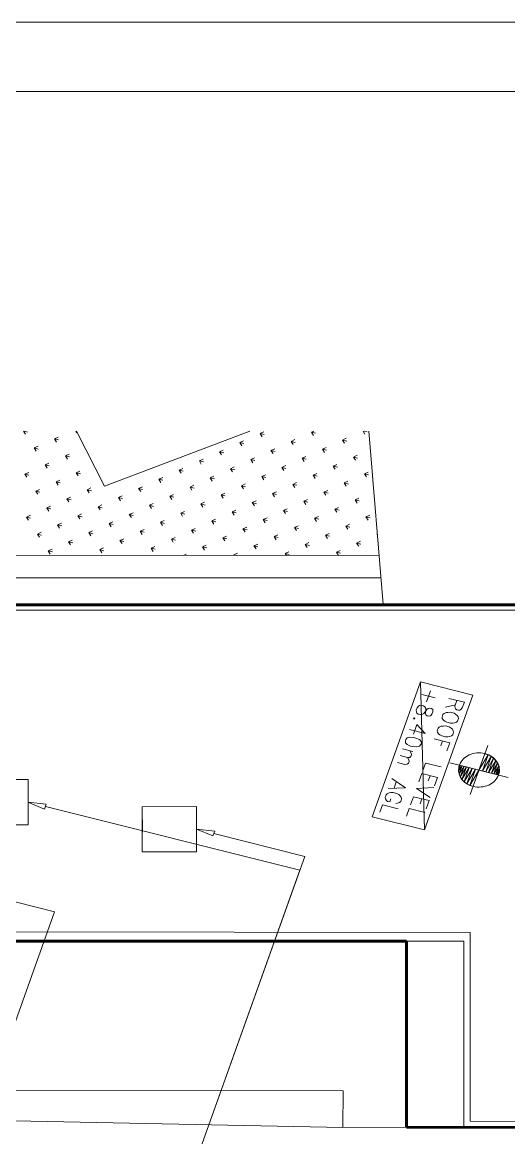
# Paper-space layout '01 Roof Support Layout' of a CAD drawing. Header units: millimetres. Extents: x 5 to 415, y 5 to 287.
# Drawn here: x 159.1 to 238.3, y 105.6 to 287.5 of the extents above; entities that cross this region are included whole.
import ezdxf

# ---------------------------------------------------------------- set-up
doc = ezdxf.new("R2010")
doc.units = ezdxf.units.MM
doc.layers.add('GA_BACKGROUND', color=253, linetype='Continuous')
doc.layers.add('SHEET_GEOMETRY', color=7, linetype='Continuous')

# ---------------------------------------------------------------- blocks, each defined once
blk = doc.blocks.new('SHEET_01_ROOF')
at = {"layer": 'GA_BACKGROUND', "lineweight": 0}
for p, q in [((159.24, 220.78), (159.56, 220.3)), ((159.36, 220.78), (159.91, 220.64)), ((167.77, 220.78), (167.95, 220.51)), ((172.43, 211.8), (167.88, 220.78)), ((172.43, 211.8), (196.13, 220.78)), ((197.8, 220.4), (198.42, 220.68)), ((197.8, 220.4), (198.49, 220.23)), ((197.8, 220.4), (198.13, 219.88)), ((206.19, 220.62), (206.55, 220.78)), ((206.19, 220.62), (206.85, 220.45)), ((206.19, 220.62), (206.52, 220.1)), ((214.59, 220.78), (214.88, 220.32)), ((214.79, 220.78), (215.24, 220.67)), ((215.54, 220.78), (217.86, 192.54)), ((161, 218.05), (161.62, 218.33)), ((164.31, 219.54), (164.93, 219.82)), ((164.31, 219.54), (164.96, 219.38)), ((164.31, 219.54), (164.64, 219.02)), ((194.5, 218.93), (195.11, 219.19)), ((194.5, 218.93), (195.19, 218.76)), ((194.5, 218.93), (194.84, 218.41)), ((202.88, 219.12), (203.5, 219.41)), ((202.88, 219.12), (203.54, 218.96)), ((202.88, 219.12), (203.22, 218.6)), ((211.24, 219.35), (211.86, 219.63)), ((211.24, 219.35), (211.93, 219.18)), ((211.24, 219.35), (211.58, 218.83)), ((161, 218.05), (161.66, 217.88)), ((161, 218.05), (161.34, 217.53)), ((166.09, 216.77), (166.71, 217.05)), ((166.09, 216.77), (166.75, 216.61)), ((166.09, 216.77), (166.42, 216.25)), ((191.2, 217.44), (191.82, 217.72)), ((191.2, 217.44), (191.89, 217.27)), ((191.2, 217.44), (191.53, 216.92)), ((199.59, 217.66), (200.2, 217.91)), ((199.59, 217.66), (200.28, 217.48)), ((199.59, 217.66), (199.92, 217.14)), ((204.67, 216.38), (205.29, 216.64)), ((207.97, 217.85), (208.59, 218.13)), ((207.97, 217.85), (208.63, 217.68)), ((207.97, 217.85), (208.3, 217.33)), ((213.02, 216.58), (213.65, 216.86)), ((213.02, 216.58), (213.71, 216.41)), ((213.02, 216.58), (213.36, 216.06)), ((162.78, 215.28), (163.41, 215.56)), ((162.78, 215.28), (163.44, 215.12)), ((162.78, 215.28), (163.12, 214.76)), ((184.62, 214.45), (185.24, 214.73)), ((187.92, 215.94), (188.52, 216.23)), ((187.92, 215.94), (188.58, 215.78)), ((187.92, 215.94), (188.23, 215.43)), ((192.98, 214.67), (193.6, 214.95)), ((192.98, 214.67), (193.67, 214.5)), ((192.98, 214.67), (193.31, 214.15)), ((196.28, 216.16), (196.91, 216.45)), ((196.28, 216.16), (196.97, 215.99)), ((196.28, 216.16), (196.62, 215.64)), ((201.37, 214.89), (201.99, 215.17)), ((201.37, 214.89), (202.03, 214.72)), ((201.37, 214.89), (201.7, 214.37)), ((204.67, 216.38), (205.33, 216.22)), ((204.67, 216.38), (205.01, 215.86)), ((209.73, 215.11), (210.34, 215.37)), ((209.73, 215.11), (210.42, 214.94)), ((209.73, 215.11), (210.06, 214.59)), ((159.48, 213.79), (160.1, 214.07)), ((159.48, 213.79), (160.14, 213.62)), ((159.48, 213.79), (159.81, 213.27)), ((167.84, 214.01), (168.46, 214.29)), ((167.84, 214.01), (168.53, 213.84)), ((167.84, 214.01), (168.17, 213.49)), ((181.31, 212.96), (181.94, 213.24)), ((181.31, 212.96), (181.97, 212.79)), ((181.31, 212.96), (181.65, 212.43)), ((184.62, 214.45), (185.28, 214.28)), ((184.62, 214.45), (184.95, 213.93)), ((189.68, 213.18), (190.3, 213.46)), ((189.68, 213.18), (190.36, 213.01)), ((189.68, 213.18), (190.01, 212.66)), ((198.07, 213.4), (198.69, 213.68)), ((198.07, 213.4), (198.75, 213.22)), ((198.07, 213.4), (198.4, 212.88)), ((206.46, 213.61), (207.08, 213.9)), ((206.46, 213.61), (207.11, 213.45)), ((206.46, 213.61), (206.79, 213.09)), ((214.82, 213.84), (215.43, 214.09)), ((214.82, 213.84), (215.5, 213.67)), ((214.82, 213.84), (215.15, 213.32)), ((161.26, 211.02), (161.88, 211.3)), ((161.26, 211.02), (161.92, 210.86)), ((161.26, 211.02), (161.6, 210.53)), ((164.56, 212.51), (165.19, 212.79)), ((164.56, 212.51), (165.22, 212.35)), ((164.56, 212.51), (164.9, 211.99)), ((169.62, 211.25), (170.24, 211.53)), ((169.62, 211.25), (170.31, 211.07)), ((169.62, 211.25), (169.96, 210.72)), ((178.01, 211.46), (178.63, 211.74)), ((178.01, 211.46), (178.67, 211.3)), ((178.01, 211.46), (178.35, 210.94)), ((186.4, 211.68), (186.99, 211.97)), ((186.4, 211.68), (187.06, 211.52)), ((186.4, 211.68), (186.71, 211.17)), ((194.76, 211.9), (195.38, 212.19)), ((194.76, 211.9), (195.45, 211.73)), ((194.76, 211.9), (195.1, 211.38)), ((203.15, 212.12), (203.77, 212.4)), ((203.15, 212.12), (203.81, 211.96)), ((203.15, 212.12), (203.49, 211.6)), ((208.21, 210.85), (208.83, 211.14)), ((211.51, 212.35), (212.13, 212.63)), ((211.51, 212.35), (212.2, 212.17)), ((211.51, 212.35), (211.85, 211.83)), ((166.32, 209.75), (166.94, 210.03)), ((166.32, 209.75), (167, 209.58)), ((166.32, 209.75), (166.66, 209.26)), ((174.71, 209.97), (175.33, 210.25)), ((174.71, 209.97), (175.39, 209.8)), ((174.71, 209.97), (175.04, 209.45)), ((183.1, 210.19), (183.72, 210.47)), ((183.1, 210.19), (183.75, 210.02)), ((183.1, 210.19), (183.43, 209.67)), ((188.15, 208.92), (188.77, 209.2)), ((191.46, 210.41), (192.08, 210.69)), ((191.46, 210.41), (192.14, 210.24)), ((191.46, 210.41), (191.79, 209.89)), ((196.54, 209.14), (197.16, 209.42)), ((199.85, 210.63), (200.47, 210.91)), ((199.85, 210.63), (200.51, 210.46)), ((199.85, 210.63), (200.18, 210.11)), ((204.93, 209.35), (205.55, 209.64)), ((204.93, 209.35), (205.59, 209.19)), ((204.93, 209.35), (205.27, 208.83)), ((208.21, 210.85), (208.9, 210.68)), ((208.21, 210.85), (208.54, 210.33)), ((213.29, 209.58), (213.91, 209.86)), ((213.29, 209.58), (213.98, 209.41)), ((213.29, 209.58), (213.63, 209.06)), ((163.05, 208.28), (163.67, 208.56)), ((163.05, 208.28), (163.71, 208.11)), ((163.05, 208.28), (163.39, 207.76)), ((171.4, 208.48), (172.02, 208.76)), ((171.4, 208.48), (172.09, 208.31)), ((171.4, 208.48), (171.75, 207.98)), ((176.49, 207.2), (177.11, 207.48)), ((179.79, 208.7), (180.41, 208.98)), ((179.79, 208.7), (180.45, 208.53)), ((179.79, 208.7), (180.13, 208.17)), ((184.88, 207.42), (185.47, 207.71)), ((184.88, 207.42), (185.54, 207.25)), ((184.88, 207.42), (185.18, 206.91)), ((188.15, 208.92), (188.84, 208.75)), ((188.15, 208.92), (188.49, 208.4)), ((193.24, 207.64), (193.86, 207.93)), ((193.24, 207.64), (193.93, 207.47)), ((193.24, 207.64), (193.57, 207.12)), ((196.54, 209.14), (197.23, 208.96)), ((196.54, 209.14), (196.88, 208.62)), ((201.63, 207.86), (202.25, 208.14)), ((201.63, 207.86), (202.29, 207.7)), ((201.63, 207.86), (201.96, 207.34)), ((209.99, 208.09), (210.61, 208.37)), ((209.99, 208.09), (210.68, 207.91)), ((209.99, 208.09), (210.32, 207.57)), ((159.75, 206.79), (160.37, 207.07)), ((159.75, 206.79), (160.41, 206.62)), ((159.75, 206.79), (160.08, 206.27)), ((164.8, 205.52), (165.43, 205.8)), ((168.11, 207.01), (168.73, 207.29)), ((168.11, 207.01), (168.8, 206.84)), ((168.11, 207.01), (168.44, 206.49)), ((173.19, 205.74), (173.82, 206.02)), ((173.19, 205.74), (173.88, 205.56)), ((173.19, 205.74), (173.53, 205.21)), ((176.49, 207.2), (177.15, 207.04)), ((176.49, 207.2), (176.83, 206.71)), ((181.57, 205.93), (182.2, 206.21)), ((181.57, 205.93), (182.23, 205.76)), ((181.57, 205.93), (181.92, 205.43)), ((189.93, 206.15), (190.56, 206.43)), ((189.93, 206.15), (190.62, 205.98)), ((189.93, 206.15), (190.27, 205.63)), ((198.32, 206.37), (198.95, 206.65)), ((198.32, 206.37), (198.98, 206.2)), ((198.32, 206.37), (198.66, 205.85)), ((206.68, 206.59), (207.31, 206.87)), ((206.68, 206.59), (207.37, 206.42)), ((206.68, 206.59), (207.02, 206.07)), ((211.77, 205.32), (212.39, 205.6)), ((215.07, 206.81), (215.7, 207.09)), ((215.07, 206.81), (215.76, 206.64)), ((215.07, 206.81), (215.41, 206.29)), ((161.53, 204.02), (162.15, 204.3)), ((161.53, 204.02), (162.19, 203.85)), ((161.53, 204.02), (161.86, 203.5)), ((164.8, 205.52), (165.49, 205.35)), ((164.8, 205.52), (165.14, 205)), ((169.89, 204.24), (170.51, 204.52)), ((169.89, 204.24), (170.58, 204.07)), ((169.89, 204.24), (170.22, 203.72)), ((178.28, 204.46), (178.9, 204.74)), ((178.28, 204.46), (178.94, 204.3)), ((178.28, 204.46), (178.61, 203.94)), ((186.63, 204.66), (187.25, 204.94)), ((186.63, 204.66), (187.32, 204.49)), ((186.63, 204.66), (186.97, 204.16)), ((195.02, 204.88), (195.64, 205.16)), ((195.02, 204.88), (195.71, 204.7)), ((195.02, 204.88), (195.36, 204.36)), ((200.11, 203.6), (200.73, 203.88)), ((203.41, 205.09), (204.03, 205.38)), ((203.41, 205.09), (204.07, 204.93)), ((203.41, 205.09), (203.75, 204.57)), ((208.47, 203.83), (209.09, 204.11)), ((208.47, 203.83), (209.15, 203.65)), ((208.47, 203.83), (208.8, 203.31)), ((211.77, 205.32), (212.46, 205.15)), ((211.77, 205.32), (212.11, 204.8)), ((216.86, 204.04), (216.9, 204.06)), ((216.86, 204.04), (216.89, 204.04)), ((216.86, 204.04), (216.9, 203.98)), ((166.58, 202.75), (167.21, 203.03)), ((166.58, 202.75), (167.27, 202.58)), ((166.58, 202.75), (166.92, 202.23)), ((174.97, 202.97), (175.6, 203.25)), ((174.97, 202.97), (175.63, 202.8)), ((174.97, 202.97), (175.31, 202.45)), ((180.06, 201.69), (180.68, 201.97)), ((183.36, 203.18), (183.96, 203.47)), ((183.36, 203.18), (184.02, 203.02)), ((183.36, 203.18), (183.67, 202.67)), ((188.42, 201.92), (189.04, 202.2)), ((191.72, 203.38), (192.34, 203.67)), ((191.72, 203.38), (192.4, 203.21)), ((191.72, 203.38), (192.06, 202.89)), ((196.8, 202.11), (197.42, 202.39)), ((196.8, 202.11), (197.46, 201.94)), ((196.8, 202.11), (197.15, 201.61)), ((200.11, 203.6), (200.76, 203.44)), ((200.11, 203.6), (200.44, 203.08)), ((205.16, 202.33), (205.78, 202.61)), ((205.16, 202.33), (205.85, 202.16)), ((205.16, 202.33), (205.5, 201.81)), ((213.55, 202.55), (214.17, 202.83)), ((213.55, 202.55), (214.24, 202.38)), ((213.55, 202.55), (213.89, 202.03)), ((217.18, 200.49), (118.45, 200.59)), ((163.28, 201.26), (163.9, 201.54)), ((163.28, 201.26), (163.97, 201.09)), ((163.28, 201.26), (163.62, 200.74)), ((171.67, 201.48), (172.29, 201.76)), ((171.67, 201.48), (172.36, 201.3)), ((171.67, 201.48), (172.01, 200.95)), ((180.06, 201.69), (180.72, 201.53)), ((180.06, 201.69), (180.4, 201.17)), ((185.35, 200.53), (185.74, 200.71)), ((188.42, 201.92), (189.11, 201.74)), ((188.42, 201.92), (188.76, 201.4)), ((193.51, 200.64), (194.13, 200.92)), ((193.51, 200.64), (193.99, 200.52)), ((193.51, 200.64), (193.59, 200.51)), ((201.89, 200.83), (202.51, 201.11)), ((201.89, 200.83), (202.55, 200.67)), ((201.89, 200.83), (202.1, 200.51)), ((210.25, 201.06), (210.87, 201.34)), ((210.25, 201.06), (210.94, 200.89)), ((210.25, 201.06), (210.58, 200.54)), ((217.49, 196.87), (118.49, 196.87)), ((278.94, 191.59), (100.35, 191.64)), ((280.06, 192.45), (101.48, 192.51)), ((216.08, 157.9), (223.94, 179.9)), ((232.5, 177.76), (223.94, 179.9)), ((223.94, 179.9), (224.63, 155.76)), ((223.94, 179.9), (224.63, 155.76)), ((225.58, 178.46), (224.92, 176.63)), ((226.36, 177.28), (224.18, 177.82)), ((224.63, 155.76), (232.5, 177.76)), ((228.56, 177.22), (231.1, 176.58)), ((229.57, 175.95), (229.9, 176.88)), ((231.1, 176.58), (230.77, 175.65)), ((223.26, 175.27), (223.41, 175.67)), ((223.28, 174.94), (223.26, 175.27)), ((223.36, 174.81), (223.28, 174.94)), ((223.56, 174.65), (223.36, 174.81)), ((223.41, 175.67), (223.64, 175.97)), ((223.92, 174.56), (223.56, 174.65)), ((223.64, 175.97), (223.8, 176.04)), ((223.8, 176.04), (224.07, 176.08)), ((224.07, 176.08), (224.43, 175.99)), ((224.51, 174.74), (224.2, 174.6)), ((224.43, 175.99), (224.64, 175.83)), ((224.73, 175.01), (224.51, 174.74)), ((224.64, 175.83), (224.8, 175.56)), ((225.01, 175.4), (224.73, 175.01)), ((224.81, 175.21), (224.78, 174.78)), ((224.78, 174.78), (224.83, 174.55)), ((224.8, 175.56), (224.81, 175.21)), ((225.2, 175.58), (225.01, 175.4)), ((225.47, 175.62), (225.2, 175.58)), ((225.74, 175.55), (225.47, 175.62)), ((225.95, 175.39), (225.74, 175.55)), ((225.81, 174.63), (225.95, 175.03)), ((225.95, 175.03), (225.95, 175.39)), ((227.81, 174.76), (227.61, 174.56)), ((228.15, 174.89), (227.81, 174.76)), ((229.64, 176.15), (228.05, 175.79)), ((228.42, 174.93), (228.15, 174.89)), ((228.82, 174.94), (228.42, 174.93)), ((229.42, 174.79), (228.82, 174.94)), ((229.74, 174.6), (229.42, 174.79)), ((229.58, 175.62), (229.57, 175.95)), ((229.67, 175.49), (229.58, 175.62)), ((229.87, 175.33), (229.67, 175.49)), ((230.11, 175.27), (229.87, 175.33)), ((230.38, 175.31), (230.11, 175.27)), ((230.54, 175.38), (230.38, 175.31)), ((230.77, 175.65), (230.54, 175.38)), ((223.34, 172.93), (222.79, 171.4)), ((222.8, 173.97), (222.95, 174.04)), ((222.88, 173.84), (222.8, 173.97)), ((223.04, 173.91), (222.88, 173.84)), ((222.95, 174.04), (223.04, 173.91)), ((224.69, 171.5), (223.34, 172.93)), ((224.2, 174.6), (223.92, 174.56)), ((224.83, 174.55), (225.03, 174.39)), ((225.03, 174.39), (225.3, 174.32)), ((225.3, 174.32), (225.58, 174.36)), ((225.58, 174.36), (225.81, 174.63)), ((227.61, 174.56), (227.46, 174.16)), ((227.46, 174.16), (227.51, 173.93)), ((227.51, 173.93), (227.71, 173.66)), ((227.71, 173.66), (227.91, 173.5)), ((227.91, 173.5), (228.24, 173.31)), ((228.24, 173.31), (228.83, 173.16)), ((228.83, 173.16), (229.23, 173.17)), ((229.23, 173.17), (229.5, 173.21)), ((229.5, 173.21), (229.81, 173.35)), ((229.94, 174.44), (229.74, 174.6)), ((229.81, 173.35), (230.01, 173.52)), ((230.11, 174.18), (229.94, 174.44)), ((230.01, 173.52), (230.15, 173.92)), ((230.15, 173.92), (230.11, 174.18)), ((222.14, 172.14), (224.69, 171.5)), ((226.81, 172.33), (226.67, 171.93)), ((226.67, 171.93), (226.71, 171.7)), ((226.71, 171.7), (226.91, 171.43)), ((227, 172.5), (226.81, 172.33)), ((226.91, 171.43), (227.12, 171.27)), ((227.35, 172.66), (227, 172.5)), ((227.12, 171.27), (227.44, 171.08)), ((227.63, 172.7), (227.35, 172.66)), ((227.44, 171.08), (228.04, 170.93)), ((228.02, 172.71), (227.63, 172.7)), ((228.62, 172.56), (228.02, 172.71)), ((228.94, 172.37), (228.62, 172.56)), ((228.71, 170.98), (229.02, 171.12)), ((229.15, 172.21), (228.94, 172.37)), ((229.02, 171.12), (229.21, 171.29)), ((229.3, 171.92), (229.15, 172.21)), ((229.21, 171.29), (229.35, 171.69)), ((229.35, 171.69), (229.3, 171.92)), ((221.56, 170.51), (221.49, 170.31)), ((221.49, 170.31), (221.5, 169.98)), ((221.5, 169.98), (221.79, 169.69)), ((221.79, 170.78), (221.56, 170.51)), ((222.22, 170.89), (221.79, 170.78)), ((221.79, 169.69), (222.35, 169.44)), ((222.85, 170.84), (222.22, 170.89)), ((222.35, 169.44), (222.71, 169.35)), ((222.71, 169.35), (223.37, 169.29)), ((223.21, 170.75), (222.85, 170.84)), ((223.8, 170.49), (223.21, 170.75)), ((223.37, 169.29), (223.81, 169.4)), ((224.09, 170.2), (223.8, 170.49)), ((223.81, 169.4), (224.03, 169.67)), ((224.03, 169.67), (224.1, 169.87)), ((224.1, 169.87), (224.09, 170.2)), ((226.2, 170.63), (228.74, 169.99)), ((227.55, 170.29), (227.25, 169.46)), ((228.04, 170.93), (228.43, 170.94)), ((228.74, 169.99), (228.27, 168.66)), ((228.43, 170.94), (228.71, 170.98)), ((232.05, 161.54), (234.91, 169.54)), ((221.82, 167.58), (220.62, 167.88)), ((222.69, 168.56), (221.02, 168.98)), ((222.21, 167.59), (221.82, 167.58)), ((221.82, 167.58), (222.07, 167.19)), ((222.21, 168.68), (222.46, 168.29)), ((222.4, 167.76), (222.21, 167.59)), ((222.51, 168.06), (222.4, 167.76)), ((222.46, 168.29), (222.51, 168.06)), ((231.15, 167.51), (230.93, 167.31)), ((231.38, 167.69), (231.15, 167.51)), ((231.64, 167.85), (231.38, 167.69)), ((231.91, 167.99), (231.64, 167.85)), ((232.2, 168.1), (231.91, 167.99)), ((232.5, 168.2), (232.2, 168.1)), ((232.81, 168.26), (232.5, 168.2)), ((233.13, 168.31), (232.81, 168.26)), ((233.46, 168.32), (233.13, 168.31)), ((233.78, 168.31), (233.46, 168.32)), ((233.47, 165.53), (234.42, 168.18)), ((234.98, 168.02), (233.47, 165.53)), ((234.98, 168.02), (233.47, 165.53)), ((234.12, 168.27), (233.78, 168.31)), ((234.04, 165.38), (234.98, 168.02)), ((234.04, 165.38), (234.98, 168.02)), ((235.48, 167.76), (234.04, 165.38)), ((235.48, 167.76), (234.04, 165.38)), ((234.45, 168.2), (234.12, 168.27)), ((234.42, 168.18), (234.98, 168.02)), ((234.77, 168.11), (234.45, 168.2)), ((234.58, 165.25), (235.48, 167.76)), ((234.58, 165.25), (235.48, 167.76)), ((235.88, 167.44), (234.58, 165.25)), ((235.88, 167.44), (234.58, 165.25)), ((235.07, 167.99), (234.77, 168.11)), ((234.98, 168.02), (235.48, 167.76)), ((235.06, 165.13), (235.88, 167.44)), ((235.06, 165.13), (235.88, 167.44)), ((235.35, 167.85), (235.07, 167.99)), ((235.61, 167.68), (235.35, 167.85)), ((235.48, 167.76), (235.88, 167.44)), ((235.85, 167.5), (235.61, 167.68)), ((236.06, 167.3), (235.85, 167.5)), ((235.88, 167.44), (236.26, 167.04)), ((221.41, 166.45), (220.22, 166.75)), ((221.81, 166.46), (221.41, 166.45)), ((222, 166.63), (221.81, 166.46)), ((222.11, 166.93), (222, 166.63)), ((222.07, 167.19), (222.11, 166.93)), ((224.79, 166.67), (224.35, 165.44)), ((227.33, 166.03), (224.79, 166.67)), ((238.26, 164.33), (228.72, 166.72)), ((230.16, 165.38), (230.48, 166.28)), ((230.48, 166.28), (230.16, 165.38)), ((230.72, 166.22), (230.16, 165.38)), ((230.72, 166.22), (230.16, 165.38)), ((230.16, 165.38), (230.2, 165.86)), ((230.18, 165.78), (230.17, 165.51)), ((230.22, 166.06), (230.18, 165.78)), ((230.2, 165.86), (230.3, 166.32)), ((230.36, 166.31), (230.2, 165.86)), ((230.36, 166.31), (230.2, 165.86)), ((230.2, 165.86), (230.48, 166.28)), ((230.2, 165.86), (230.48, 166.28)), ((230.31, 166.33), (230.22, 166.06)), ((230.25, 164.89), (230.72, 166.22)), ((230.25, 164.89), (230.72, 166.22)), ((231.05, 166.13), (230.25, 164.89)), ((231.05, 166.13), (230.25, 164.89)), ((230.3, 166.32), (230.36, 166.31)), ((230.42, 166.6), (230.31, 166.33)), ((230.48, 166.28), (230.36, 166.31)), ((230.56, 166.86), (230.42, 166.6)), ((230.44, 164.43), (231.05, 166.13)), ((230.44, 164.43), (231.05, 166.13)), ((231.44, 166.04), (230.44, 164.43)), ((231.44, 166.04), (230.44, 164.43)), ((230.48, 166.28), (230.72, 166.22)), ((230.73, 167.09), (230.56, 166.86)), ((230.71, 164.01), (231.44, 166.04)), ((230.71, 164.01), (231.44, 166.04)), ((231.89, 165.92), (230.71, 164.01)), ((231.89, 165.92), (230.71, 164.01)), ((230.72, 166.22), (231.05, 166.13)), ((230.93, 167.31), (230.73, 167.09)), ((231.05, 166.13), (231.44, 166.04)), ((231.06, 163.62), (231.89, 165.92)), ((231.06, 163.62), (231.89, 165.92)), ((232.4, 165.8), (231.06, 163.62)), ((232.4, 165.8), (231.06, 163.62)), ((231.44, 166.04), (231.89, 165.92)), ((231.5, 163.29), (232.4, 165.8)), ((231.5, 163.29), (232.4, 165.8)), ((232.93, 165.66), (231.5, 163.29)), ((232.93, 165.66), (231.5, 163.29)), ((231.89, 165.92), (232.4, 165.8)), ((231.99, 163.03), (232.93, 165.66)), ((231.99, 163.03), (232.93, 165.66)), ((232.4, 165.8), (232.93, 165.66)), ((232.93, 165.66), (233.47, 165.53)), ((236.26, 167.04), (235.06, 165.13)), ((236.26, 167.04), (235.06, 165.13)), ((235.54, 165.01), (236.26, 167.04)), ((235.54, 165.01), (236.26, 167.04)), ((236.53, 166.62), (235.54, 165.01)), ((236.53, 166.62), (235.54, 165.01)), ((235.93, 164.91), (236.53, 166.62)), ((235.93, 164.91), (236.53, 166.62)), ((236.7, 166.17), (235.93, 164.91)), ((236.7, 166.17), (235.93, 164.91)), ((236.25, 167.09), (236.06, 167.3)), ((236.22, 164.84), (236.7, 166.17)), ((236.22, 164.84), (236.7, 166.17)), ((236.79, 165.68), (236.22, 164.84)), ((236.79, 165.68), (236.22, 164.84)), ((236.42, 166.86), (236.25, 167.09)), ((236.26, 167.04), (236.53, 166.62)), ((236.56, 166.62), (236.42, 166.86)), ((236.46, 164.78), (236.79, 165.68)), ((236.46, 164.78), (236.79, 165.68)), ((236.53, 166.62), (236.7, 166.17)), ((236.67, 166.37), (236.56, 166.62)), ((236.75, 166.11), (236.67, 166.37)), ((236.7, 166.17), (236.79, 165.68)), ((236.8, 165.84), (236.75, 166.11)), ((236.79, 165.68), (236.78, 165.22)), ((236.82, 165.57), (236.8, 165.84)), ((236.81, 165.29), (236.82, 165.57)), ((151.17, 163.99), (160, 163.99)), ((160, 163.99), (159.99, 156.57)), ((219.28, 164.12), (221.52, 162.65)), ((224.17, 164.94), (223.69, 163.61)), ((224.17, 164.94), (226.71, 164.3)), ((225.51, 164.6), (225.22, 163.77)), ((226.71, 164.3), (226.24, 162.97)), ((230.16, 165.38), (230.25, 164.89)), ((230.17, 165.51), (230.19, 165.23)), ((230.19, 165.23), (230.24, 164.97)), ((230.24, 164.97), (230.32, 164.71)), ((230.25, 164.89), (230.44, 164.43)), ((230.32, 164.71), (230.43, 164.45)), ((230.43, 164.45), (230.56, 164.21)), ((230.44, 164.43), (230.71, 164.01)), ((230.56, 164.21), (230.73, 163.98)), ((230.71, 164.01), (231.06, 163.62)), ((230.73, 163.98), (230.92, 163.77)), ((230.92, 163.77), (231.13, 163.57)), ((233.47, 165.53), (231.99, 163.03)), ((233.47, 165.53), (231.99, 163.03)), ((232.52, 162.87), (233.47, 165.53)), ((233.47, 165.53), (234.04, 165.38)), ((234.04, 165.38), (234.58, 165.25)), ((234.58, 165.25), (235.06, 165.13)), ((235.06, 165.13), (235.54, 165.01)), ((235.54, 165.01), (235.93, 164.91)), ((235.84, 163.56), (236.06, 163.76)), ((235.93, 164.91), (236.22, 164.84)), ((236.06, 163.76), (236.25, 163.98)), ((236.22, 164.84), (236.46, 164.78)), ((236.25, 163.98), (236.42, 164.22)), ((236.42, 164.22), (236.56, 164.47)), ((236.78, 165.22), (236.46, 164.78)), ((236.78, 165.22), (236.46, 164.78)), ((236.46, 164.78), (236.61, 164.74)), ((236.56, 164.47), (236.68, 164.74)), ((236.61, 164.74), (236.78, 165.22)), ((236.61, 164.74), (236.78, 165.22)), ((236.67, 164.72), (236.61, 164.74)), ((236.78, 165.22), (236.67, 164.72)), ((236.68, 164.74), (236.76, 165.01)), ((236.76, 165.01), (236.81, 165.29)), ((221.52, 162.65), (218.7, 162.49)), ((220.01, 163.61), (219.64, 162.58)), ((226.13, 162.67), (223.3, 162.51)), ((223.3, 162.51), (225.55, 161.04)), ((231.06, 163.62), (231.5, 163.29)), ((231.13, 163.57), (231.37, 163.39)), ((231.37, 163.39), (231.63, 163.22)), ((231.5, 163.29), (231.99, 163.03)), ((231.63, 163.22), (231.92, 163.08)), ((231.92, 163.08), (232.22, 162.96)), ((231.99, 163.03), (232.52, 162.87)), ((232.22, 162.96), (232.54, 162.87)), ((232.54, 162.87), (232.87, 162.8)), ((232.87, 162.8), (233.2, 162.76)), ((233.2, 162.76), (233.53, 162.75)), ((233.53, 162.75), (233.85, 162.77)), ((233.85, 162.77), (234.17, 162.81)), ((234.17, 162.81), (234.48, 162.88)), ((234.48, 162.88), (234.78, 162.97)), ((234.78, 162.97), (235.07, 163.08)), ((235.07, 163.08), (235.34, 163.22)), ((235.34, 163.22), (235.6, 163.38)), ((235.6, 163.38), (235.84, 163.56)), ((162.68, 159.17), (159.98, 160.28)), ((159.98, 160.28), (162.97, 159.97)), ((218.34, 161.49), (218.19, 161.06)), ((218.19, 161.06), (218.23, 160.83)), ((218.23, 160.83), (218.4, 160.57)), ((218.53, 161.66), (218.34, 161.49)), ((218.4, 160.57), (218.6, 160.41)), ((218.84, 161.8), (218.53, 161.66)), ((218.6, 160.41), (218.96, 160.32)), ((219.11, 161.84), (218.84, 161.8)), ((218.96, 160.32), (219.14, 160.82)), ((219.51, 161.85), (219.11, 161.84)), ((220.11, 161.7), (219.51, 161.85)), ((219.92, 160.08), (220.23, 160.11)), ((220.43, 161.51), (220.11, 161.7)), ((220.23, 160.11), (220.54, 160.25)), ((220.66, 161.34), (220.43, 161.51)), ((220.54, 160.25), (220.73, 160.42)), ((220.83, 161.08), (220.66, 161.34)), ((220.73, 160.42), (220.88, 160.85)), ((220.88, 160.85), (220.83, 161.08)), ((222.82, 161.18), (222.35, 159.85)), ((222.82, 161.18), (225.37, 160.54)), ((224.17, 160.84), (223.88, 160.04)), ((225.37, 160.54), (224.89, 159.21)), ((162.97, 159.97), (162.68, 159.17)), ((162.82, 159.57), (204.29, 149.17)), ((187.47, 159.59), (178.59, 159.55)), ((178.59, 159.55), (178.61, 152.2)), ((178.61, 152.2), (178.59, 159.55)), ((178.59, 159.55), (178.64, 155.39)), ((178.64, 155.39), (178.59, 159.55)), ((187.44, 152.2), (187.47, 159.59)), ((217.76, 159.86), (217.32, 158.63)), ((220.3, 159.22), (217.76, 159.86)), ((222.13, 159.25), (221.7, 158.02)), ((224.68, 158.61), (222.13, 159.25)), ((159.99, 156.57), (151.14, 156.6)), ((224.63, 155.76), (216.08, 157.9)), ((190.13, 154.8), (187.45, 155.88)), ((187.45, 155.88), (190.41, 155.57)), ((190.41, 155.57), (190.13, 154.8)), ((190.26, 155.17), (205.1, 151.45)), ((178.61, 152.2), (187.44, 152.2)), ((205.1, 151.45), (181.58, 85.63)), ((204.29, 149.17), (181.58, 85.63)), ((143.94, 147.51), (164.32, 142.4)), ((164.32, 142.4), (144.03, 85.63)), ((100.67, 139.17), (232.06, 139.04)), ((232.06, 139.04), (232.07, 108.24)), ((101.69, 137.65), (231.03, 137.63)), ((231.03, 137.63), (231.01, 107.28)), ((211.35, 113.19), (124.94, 113.31)), ((211.3, 107.22), (211.35, 113.19)), ((143.87, 108.62), (211.3, 107.22)), ((232.07, 108.24), (278.5, 108.17)), ((231.01, 107.28), (211.3, 107.22)), ((231.01, 107.28), (279.59, 107.22))]:
    blk.add_line(p, q, dxfattribs=at)
at = {"layer": 'SHEET_GEOMETRY', "lineweight": 15}
for p, q in [((4.94, 287.48), (414.51, 287.48)), ((15.88, 276.19), (330.91, 276.19))]:
    blk.add_line(p, q, dxfattribs=at)
at = {"layer": 'SHEET_GEOMETRY', "lineweight": 60}
for p, q in [((262.77, 192.45), (113.18, 192.51)), ((113.36, 137.65), (221.7, 137.63)), ((221.7, 137.63), (221.68, 107.28)), ((221.68, 107.28), (262.37, 107.22))]:
    blk.add_line(p, q, dxfattribs=at)

psp = doc.layouts.new('01 Roof Support Layout')

# ---------------------------------------------------------------- block references
psp.add_blockref('SHEET_01_ROOF', (0, 0))

doc.saveas('drawing.dxf')
